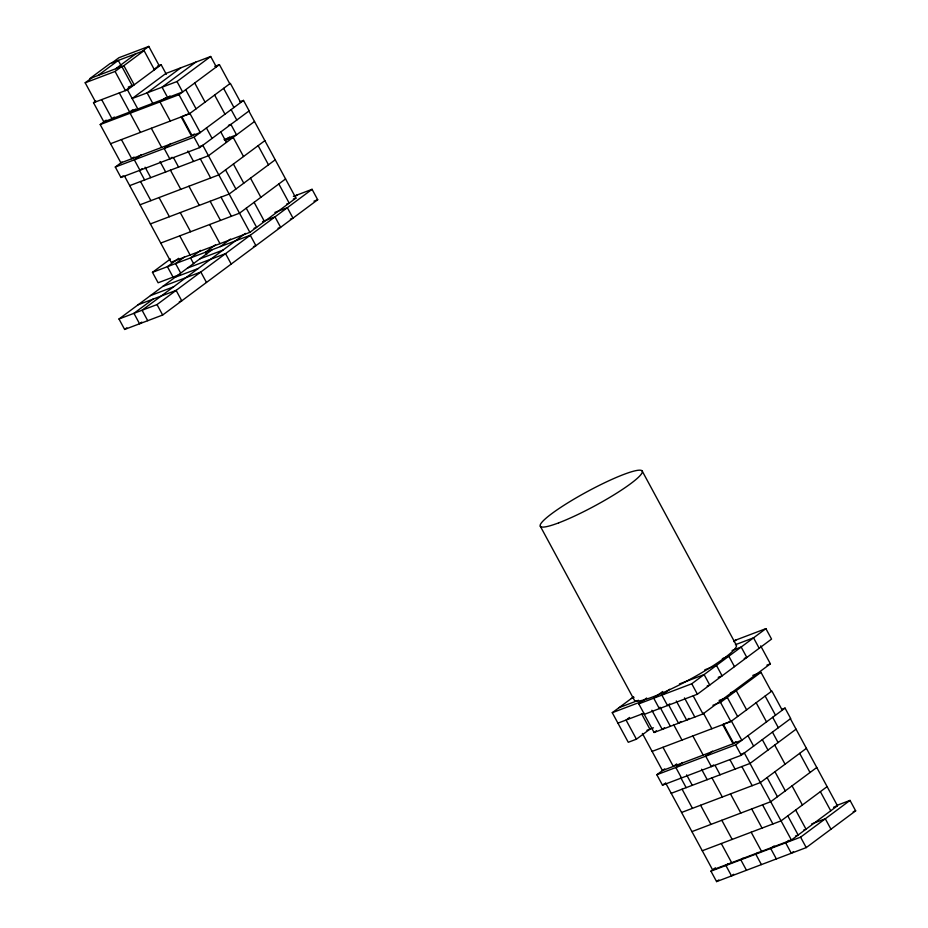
<?xml version="1.0" encoding="UTF-8"?>
<svg xmlns="http://www.w3.org/2000/svg" width="928" height="928" viewBox="0 0 928 928"><rect width="100%" height="100%" fill="white"/><g stroke="black" fill="none" stroke-linecap="round" stroke-linejoin="round"><path stroke-width="1.39" d="M95.549 101.941L85.19 82.789L91.93 77.778M112.16 62.744L118.9 57.733L148.782 46.4L159.129 65.552L153.514 69.728M98.043 75.458L118.262 60.424L120.86 65.215M115.698 68.765L135.929 53.731M115.072 71.456L121.812 66.445L132.17 85.596L125.431 90.608L115.072 71.456L85.19 82.789M142.042 51.411L148.782 46.4M144.072 50.634L110.119 63.522L89.9 78.555L123.853 65.668L144.072 50.634L154.431 69.786M216.34 66.92L210.691 56.48L176.993 81.536L182.642 91.976L103.855 121.858L93.508 102.706L95.828 100.978M93.508 102.706L127.461 89.83L161.17 64.774L166.344 74.344M181.192 116.928L191.539 136.08L120.918 162.864L100.212 124.572L106.186 120.13M114.33 117.032L112.01 118.761L101.662 99.621M180.809 67.814L147.111 92.87L152.76 103.31M195.75 62.141L162.052 87.197L167.701 97.649L170.021 95.92M133.04 109.562L129.665 112.068L119.318 92.928M135.708 109.063L130.094 113.239L140.441 132.379M165.59 97.73L159.976 101.906L170.323 121.046M100.212 124.572L178.988 94.691L219.426 64.624L229.784 83.764M240.016 101.732L243.507 100.41L249.156 110.85L199.717 147.598L120.942 177.48L115.292 167.04L122.032 162.029M110.56 143.712L189.335 113.842L230.341 83.346L240.7 102.498M134.026 157.076L131.776 158.746L121.429 139.594M141.056 154.814L134.316 159.825L139.954 170.276L142.204 168.606M120.942 177.48L123.192 175.81M170.938 143.48L164.186 148.492L169.836 158.943L172.086 157.273M181.749 116.51L192.108 135.662L194.346 133.992M115.292 167.04L194.068 137.158L243.507 100.41M229.518 137.124L225.028 140.464L233.172 137.379L243.519 156.519M254.516 121.51L208.452 155.753L129.676 185.635M264.874 140.65L218.811 174.893L140.035 204.775M275.222 159.802L229.158 194.045L150.382 223.926M180.044 274.468L158.12 282.785L152.47 272.345L170.45 258.982M178.652 258.32L167.411 266.672L173.06 277.124M285.58 178.942L239.517 213.185L160.741 243.066M184.556 256.905L175.566 263.587L180.589 272.867M200.622 250.398L190.507 257.914L193.639 263.726M215.563 244.737L205.448 252.254L206.7 254.574M293.387 196.4L312.063 189.312L317.701 199.752L162.667 315.021L124.63 329.452L118.993 319L212.234 249.678M220.388 246.581L230.504 239.064M153.027 299.141L133.934 313.339L139.571 323.779L141.822 322.109M245.433 233.404L142.077 310.242L147.726 320.694M294.872 196.655L297.122 194.984M124.665 176.343L171.088 262.218L249.864 232.336L295.928 198.093L248.866 111.058M118.993 319L157.018 304.581L312.063 189.312M124.63 329.452L126.881 327.781M650.366 728.828L636.422 739.187L628.268 742.284L612.271 712.692L633.615 696.824M733.688 640.865L765.902 628.65L771.551 639.09L697.404 694.214L644.426 714.305L638.777 703.865L646.642 698.018M662.708 691.511L653.718 698.192L659.367 708.644M627.224 719.177L629.555 717.448M669.738 689.26L661.873 695.107L667.522 705.547L669.761 703.876M733.77 641.654L736.02 639.984M638.777 703.865L691.754 683.774L765.902 628.65M643.719 713.342L654.078 732.494L656.398 730.765M664.552 727.68L662.221 729.408L651.874 710.256M680.85 721.497L678.519 723.225L668.821 705.268M688.994 718.4L686.674 720.128L676.315 700.988M654.078 732.494L702.972 713.945L770.379 663.833L760.67 645.888M712.924 705.268L720.522 702.38L760.972 672.313L771.33 691.453M781.55 709.421L785.053 708.099L790.691 718.539L741.263 755.288L662.488 785.169L656.838 774.729L664.703 768.883M652.106 751.402L730.881 721.52L771.887 691.035L782.234 710.187M674.447 765.6L676.698 763.93M682.59 762.503L675.851 767.514L681.5 777.954M662.488 785.169L664.738 783.499M712.472 751.17L705.732 756.181L711.382 766.621L713.632 764.95M642.396 733.456L662.453 770.553L733.085 743.757L735.892 741.669M656.838 774.729L735.614 744.848L785.053 708.099M796.062 729.188L749.998 763.442L671.222 793.312M806.409 748.339L760.345 782.582L681.57 812.464M816.768 767.491L770.704 801.734L691.928 831.616M836.325 805.597L850.025 800.4L855.662 810.852L806.235 847.6L716.59 881.6L710.941 871.16L715.442 867.819M827.115 786.631L781.051 820.874L702.276 850.756M728.132 863.817L725.882 865.488L731.531 875.928L733.781 874.257M743.073 858.156L740.822 859.827L746.472 870.267M716.59 881.6L718.84 879.93M758.014 852.484L755.763 854.154L761.412 864.594M774.08 845.988L770.704 848.494L776.353 858.934M789.02 840.316L785.645 842.821L791.294 853.261L793.544 851.591M665.573 782.872L712.634 869.907L791.41 840.026L837.474 805.782L790.412 718.748M710.941 871.16L800.586 837.16L850.025 800.4M157.679 66.097L161.17 64.774M128.273 87.07L134.2 84.819L123.853 65.668M210.691 56.48L165.868 73.474L132.17 98.53L176.993 81.536M214.774 66.387L219.426 64.624M182.909 116.07L189.904 113.425L200.251 132.565L192.108 135.662M228.404 125.373L230.898 124.422L236.547 134.873L224.089 139.594M200.32 146.253L202.814 145.302L249.864 232.336M293.329 199.079L295.928 198.093M286.59 204.09L289.188 203.104L278.829 183.953M274.897 212.408L287.344 207.686L292.993 218.126L290.394 219.112M313.966 201.167L317.701 199.752M262.531 221.595L274.99 216.874L280.627 227.325L278.029 228.3M254.005 228.311L256.604 227.325L246.256 208.174M152.47 272.345L250.27 235.248L255.919 245.7L253.425 246.639M199.88 258.866L222.964 250.108M187.526 268.053L225.55 253.622L231.2 264.074M175.16 277.24L198.256 268.482M162.806 286.427L200.831 272.008L206.48 282.448M150.452 295.614L173.536 286.856M138.086 304.802L176.123 290.383L181.76 300.823L179.278 301.762M735.359 644.728L753.548 637.838L759.185 648.278M732.088 650.47L741.182 647.025L746.831 657.465L744.233 658.451M722.332 658.671L728.828 656.212L734.477 666.652M704.77 669.83L716.462 665.399L722.112 675.839L718.214 677.324M631.365 698.494L633.963 697.508M679.424 683.948L704.108 674.586L709.758 685.026L707.159 686.012M619.011 707.681L638.499 700.292M612.271 712.692L642.153 701.359M766.888 665.156L770.379 663.833M617.92 723.132L643.904 713.284M752.828 675.398L760.972 672.313M730.44 692.891L736.252 690.687L746.611 709.827M719.119 700.454L727.274 697.369L737.621 716.509M646.944 730.29L653.44 727.819M730.278 721.555L723.295 724.2L733.642 743.34L741.797 740.254L731.438 721.102M740.614 754.406L744.349 752.991L791.41 840.026M833.576 807.256L837.474 805.782M811.606 823.971L825.305 818.774L830.954 829.226M803.683 830.05L806.014 829.168L795.656 810.016M853.18 811.791L855.662 810.852M795.551 836L798.15 835.014L787.791 815.863M799.669 753.35L810.028 772.502M820.375 791.642L830.734 810.794M765.148 696.046L775.495 715.198M642.141 470.948L736.252 645.006A57.942 8.062 -28.4 0 1 690.177 679.261A57.942 8.062 -28.4 0 1 634.474 700.385L540.363 526.327M772.688 717.286L778.337 727.726M772.444 732.111L778.082 742.562M756.158 702.728L766.516 721.88M774.718 745.068L785.065 764.208M792.048 785.865L802.407 805.005M762.329 739.628L767.978 750.079M774.961 771.725L785.308 790.876M747.968 735.66L753.617 746.1M800.586 837.16L806.235 847.6M767.096 777.571L777.444 796.723M720.522 702.38L730.881 721.52M735.614 744.848L741.263 755.288M722.726 724.617L733.085 743.757M741.843 766.528L752.202 785.68M762.549 804.82L772.908 823.971M691.754 683.774L697.404 694.214M730.034 759.823L735.057 769.103M703.459 713.18L711.869 728.735M693.262 696L702.972 713.945M751.692 808.938L762.039 828.089M684.47 697.891L694.817 717.042M715.094 765.484L720.116 774.776M730.475 793.916L740.822 813.067M751.17 832.207L761.528 851.359M692.845 735.95L703.204 755.102M711.973 777.861L722.32 797.013M701.568 769.219L707.217 779.671M673.577 724.513L681.987 740.068M721.81 820.282L732.157 839.422M660.017 707.171L670.376 726.311M686.627 774.892L692.276 785.332M700.594 805.249L710.941 824.4M721.3 843.54L731.647 862.692M680.514 777.212L686.163 787.652M662.975 747.284L673.322 766.435M641.492 713.609L649.902 729.164M682.092 789.194L692.439 808.346M626.064 720.047L636.422 739.187M258.135 145.661L268.482 164.813M223.602 88.357L233.96 107.509M231.142 109.597L236.791 120.037M214.612 95.05L224.97 114.19M250.502 178.176L260.861 197.316M194.718 82.998L205.065 102.15M220.783 131.938L226.432 142.39M233.415 164.036L243.762 183.187M254.121 202.327L264.468 221.479M185.728 89.68L196.075 108.831M206.434 127.971L212.083 138.411M225.55 169.882L235.898 189.034M178.988 94.691L189.335 113.842M194.068 137.158L199.717 147.598M200.309 158.839L210.656 177.99M221.015 197.13L231.362 216.282M187.874 150.974L193.511 161.414M210.146 201.26L220.493 220.4M173.559 157.806L178.57 167.086M188.929 186.226L199.276 205.378M209.635 224.518L219.982 243.67M151.31 128.261L161.658 147.413M127.461 89.83L137.82 108.982M170.427 170.172L180.774 189.324M160.022 161.53L165.671 171.982M180.264 212.593L190.611 231.733M145.081 167.202L150.73 177.642M159.048 197.56L169.395 216.711M179.754 235.863L190.101 255.003M139.594 170.682L144.617 179.962M140.546 181.505L150.893 200.657M157.018 304.581L162.667 315.021M558.668 522.858A57.942 8.062 -28.4 0 0 641.654 473.582A57.942 8.062 -28.4 0 0 573.434 499.461A57.942 8.062 -28.4 0 0 558.668 522.858"/></g></svg>
